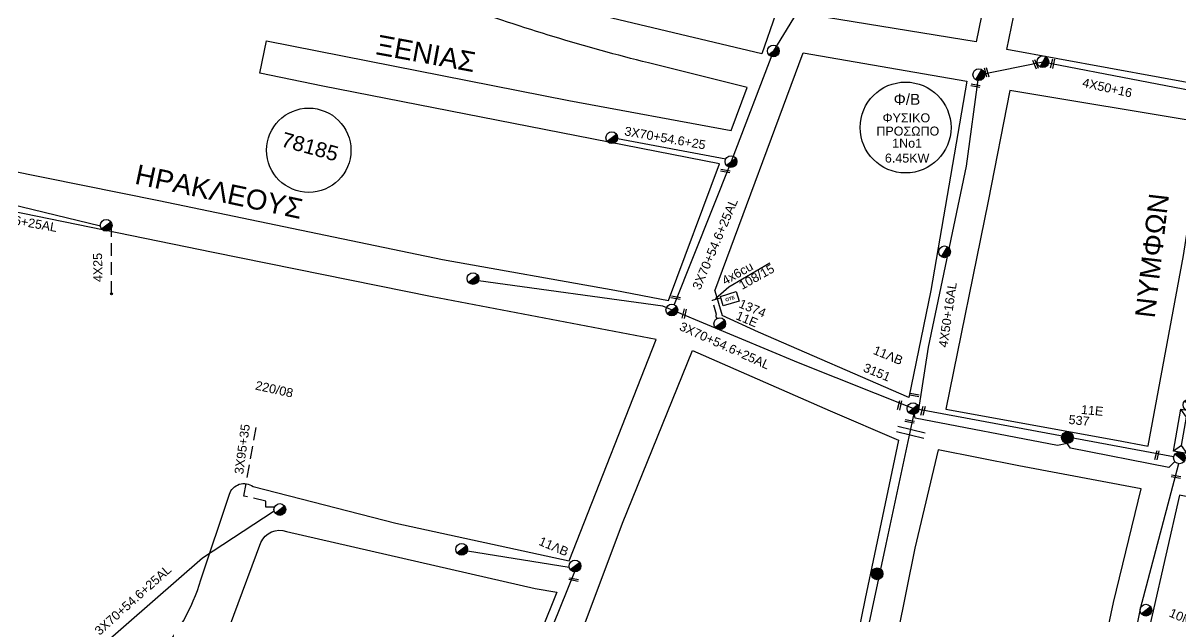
# Model space of a CAD drawing. Header units: millimetres. Extents: x 408 to 3042, y 742 to 1820.
# Drawn here: x 2117.3 to 2350, y 1488.9 to 1608.2 of the extents above; entities that cross this region are included whole.
import ezdxf
from ezdxf.enums import TextEntityAlignment as Align

# ---------------------------------------------------------------- set-up
doc = ezdxf.new("R2010")
doc.units = ezdxf.units.MM
doc.linetypes.add('DASHED', pattern=[19.05, 12.7, -6.35])
for name, color, linetype in [('Pillar OTE', 7, 'Continuous'), ('Άγνωστα', 7, 'Continuous'), ('Γυμνά εναέρια ΧΤ και ΦΟΠ (3Φ)   4x50+16AL', 7, 'Continuous'), ('Επιγραφές - Σχήματα', 7, 'Continuous'), ('Μηχανική τομή', 7, 'Continuous'), ('Στύλος Ξύλινος', 7, 'Continuous'), ('Στύλος Ξύλινος @ 1', 7, 'Continuous'), ('Στύλος ΦΜ', 7, 'Continuous'), ('Στύλος ΦΜ @ 1', 7, 'Continuous'), ('Συνδέσεις', 7, 'Continuous'), ('Συνεστραμμένα ΧΤ   3x70+54.6+25 AL', 7, 'SYN_LINE'), ('Τομή', 7, 'Continuous'), ('Υποσταθμός εναέριος 2 στύλων', 7, 'Continuous'), ('Υποσταθμός πόλεως', 7, 'Continuous'), ('Υπόβαθρο ΔΕΗ', 7, 'Continuous'), ('Υπόγεια καλώδια Παροχών ΧΤ   4x25', 7, 'DASHED'), ('Υπόγεια καλώδια Παροχών ΧΤ   4x50AL', 7, 'DASHED'), ('Υπόγεια καλώδια Παροχών ΧΤ   4x6', 7, 'DASHED')]:
    doc.layers.add(name, color=color, linetype=linetype)
doc.styles.add('ar', font='arial.ttf')
doc.styles.add('arial', font='arial.ttf')
doc.styles.get("Standard").update_dxf_attribs({"font": 'arial.ttf'})
doc.linetypes.add('SYN_LINE', pattern='A,0.5,-0.0001,["/\\/\\/\\/",Standard,S=0.1,R=0,X=0,Y=-0.05],-0.25', length=0.7501)
doc.dimstyles.new('ISO-25', dxfattribs={"dimtxt": 2.5, "dimasz": 2.5, "dimexe": 1.25, "dimexo": 0.625, "dimtad": 1, "dimtxsty": 'Standard', "dimcen": 2.5, "dimadec": 0, "dimazin": 0, "dimtfac": 1, "dimtmove": 0, "dimatfit": 3, "dimfxl": 1, "dimarcsym": 0})

# ---------------------------------------------------------------- blocks, each defined once
blk = doc.blocks.new('ΤΟΜΗ')
at = {"layer": 'Τομή', "ltscale": 40}
for p, q in [((-5.68, 0), (5.68, 0)), ((5.68, -2.33), (-5.68, -2.33))]:
    blk.add_line(p, q, dxfattribs=at)
blk = doc.blocks.new('ΜΗΧΑΝΙΚΗ ΤΟΜΗ')
at = {"layer": 'Μηχανική τομή', "ltscale": 40}
for p, q in [((-1.89, 0.78), (1.89, 0.78)), ((1.89, 0), (-1.89, 0))]:
    blk.add_line(p, q, dxfattribs=at)
blk = doc.blocks.new('ΥΠΑΡΧΩΝ ΤΣΙΜΕΝΤΕΝΙΟΣ ΣΤΥΛΟΣ')
at = {"layer": 'Στύλος ΦΜ'}
blk.add_hatch(color=7, dxfattribs=at).paths.add_polyline_path([(-1.29, -2.28, 0.574793), (2.62, 0, 0.268822), (1.3, 2.27)])
at = {"layer": 'Στύλος ΦΜ', "color": 7}
blk.add_line((-1.29, -2.28), (1.3, 2.27), dxfattribs=at)
blk.add_circle((0, 0), 2.62, dxfattribs=at)
at = {"layer": 'Στύλος ΦΜ', "flags": 4}
for tag, p in [('ΑΡΙΘΜΟΣ', (-4.68, 8.05)), ('ΤΥΠΟΣ', (-4.91, 3.03))]:
    blk.add_attdef(tag, p, '', height=4, dxfattribs=at)
blk = doc.blocks.new('ΥΠΑΡΧΩΝ ΞΥΛΙΝΟΣ ΣΤΥΛΟΣ')
at = {"layer": 'Στύλος Ξύλινος'}
h = blk.add_hatch(color=7, dxfattribs=at)
h.paths.add_polyline_path([(-2.62, 0, 0.270008), (-1.29, -2.28), (1.3, 2.27, 0.576266)])
h.paths.add_polyline_path([(-1.29, -2.28, 0.574793), (2.62, 0, 0.268822), (1.3, 2.27)])
at = {"layer": 'Στύλος Ξύλινος', "color": 7}
blk.add_line((-1.29, -2.28), (1.3, 2.27), dxfattribs=at)
blk.add_circle((0, 0), 2.62, dxfattribs=at)
at = {"layer": 'Στύλος Ξύλινος', "flags": 4}
for tag, p in [('ΑΡΙΘΜΟΣ', (-4.91, 8.6)), ('ΤΥΠΟΣ', (-4.85, 3.39))]:
    blk.add_attdef(tag, p, '', height=4, dxfattribs=at)
blk = doc.blocks.new('ΥΠΟΣΤΑΘΜΟΣ ΕΝΑΕΡΙΟΣ ΕΠΙ 2 ΣΤΥΛΩΝ')
at = {"layer": 'Υποσταθμός εναέριος 2 στύλων', "linetype": 'Continuous'}
for points in [[(-11.97, -2.11, 0.574793), (-8.45, -0.07, 0.268822), (-9.64, 1.98)], [(9.68, -2.15, 0.574793), (13.19, -0.1, 0.268822), (12.01, 1.95)]]:
    blk.add_hatch(color=256, dxfattribs=at).paths.add_polyline_path(points)
for p, q in [((-11.97, -2.11), (-9.64, 1.98)), ((9.68, -2.15), (12.01, 1.95))]:
    blk.add_line(p, q, dxfattribs=at)
for centre in [(-10.81, -0.07), (10.84, -0.1)]:
    blk.add_circle(centre, 2.36, dxfattribs=at)
at = {"layer": 'Υποσταθμός πόλεως', "linetype": 'Continuous', "ltscale": 40}
blk.add_lwpolyline([(-8.57, 2.82), (8.57, 2.82), (8.57, -2.82), (-8.57, -2.82)], close=True, dxfattribs=at)
for points in [[(-5.75, 0), (-8.57, 2.82)], [(-8.57, -2.82), (-5.75, 0)], [(-5.75, 0), (5.75, 0)], [(5.75, 0), (8.57, 2.82)], [(8.57, -2.82), (5.75, 0)]]:
    blk.add_lwpolyline(points, dxfattribs=at)
at = {"layer": 'Υποσταθμός εναέριος 2 στύλων', "ltscale": 40, "flags": 1}
for tag, p in [('ΜΕΤΑΣΧΗΜΑΤΙΣΜΟΣ', (14.09, 2.51)), ('ΙΣΧΥΣ', (14.07, -0.28)), ('ΑΡΙΘΜΟΣ', (14.19, -3))]:
    blk.add_attdef(tag, p, '', height=1.8, dxfattribs=at)
blk = doc.blocks.new('_ΣΥΝΔΕΣΗ')
at = {"layer": 'Συνδέσεις', "linetype": 'SYN_LINE', "ltscale": 40}
blk.add_hatch(color=256, dxfattribs=at).paths.add_polyline_path([(0.5, -0.01, 1), (-0.5, -0.01, 1)])
at = {"layer": 'Συνδέσεις'}
blk.add_circle((0, -0.01), 0.5, dxfattribs=at)
blk = doc.blocks.new('PILLAR ΟΤΕ')
at = {"layer": 'Pillar OTE', "ltscale": 40}
blk.add_lwpolyline([(-3.31, 2.02), (3.39, 2.02), (3.39, -1.99), (-3.31, -1.99)], close=True, dxfattribs=at)
at = {"layer": 'Pillar OTE', "insert": (-1.81, 0.71), "char_height": 1.3575, "width": 109.961, "attachment_point": 1}
blk.add_mtext('{\\fArial|b1|i0|c161|p34;OTE}', dxfattribs=at)

msp = doc.modelspace()

# ---------------------------------------------------------------- linework, layer by layer
at = {"layer": 'Άγνωστα', "color": 1}
msp.add_lwpolyline([(2309.38, 1597.84), (2322.27, 1600.44), (2361.22, 1592.91)], dxfattribs=at)
at = {"layer": 'Άγνωστα', "color": 27, "linetype": 'DASHED', "ltscale": 0.2}
msp.add_lwpolyline([(2167.81, 1510.92), (2166.08, 1510.92), (2166.08, 1512.13), (2161.66, 1513.16), (2164.16, 1527.04)], dxfattribs=at)
at = {"layer": 'Γυμνά εναέρια ΧΤ και ΦΟΠ (3Φ)   4x50+16AL', "color": 173, "ltscale": 40}
msp.add_lwpolyline([(2259.44, 1370.83), (2260.97, 1373.38), (2277.89, 1441.32), (2283.21, 1468.09), (2290.77, 1503.52), (2296.37, 1529.77)], dxfattribs=at)
at = {"layer": 'Γυμνά εναέρια ΧΤ και ΦΟΠ (3Φ)   4x50+16AL', "color": 151}
msp.add_lwpolyline([(2228.14, 1497.92), (2207.89, 1447.84), (2194.51, 1410.84), (2189.57, 1376.65)], dxfattribs=at)
at = {"layer": 'Επιγραφές - Σχήματα', "color": 202}
msp.add_circle((2294.67, 1587.22), 9.13, dxfattribs=at)
at = {"layer": 'Επιγραφές - Σχήματα', "linetype": 'Continuous', "ltscale": 20}
msp.add_circle((2174.72, 1582.65), 8.47, dxfattribs=at)
at = {"layer": 'Συνεστραμμένα ΧΤ   3x70+54.6+25 AL', "color": 62, "ltscale": 20}
for points in [[(2303.43, 1652.74), (2304.06, 1647.62), (2288.94, 1636.71), (2268.09, 1602.6), (2259.59, 1580.38), (2248.13, 1551.65)], [(2348.78, 1520.1), (2347.6, 1518.93), (2327.83, 1522.8), (2327.15, 1523.74), (2325.22, 1523.32), (2296.58, 1528.8), (2296.16, 1530.74), (2273.13, 1539.96), (2248.78, 1550.1), (2245.9, 1551.31), (2208.81, 1556.41)]]:
    msp.add_lwpolyline(points, dxfattribs=at)
at = {"layer": 'Συνεστραμμένα ΧΤ   3x70+54.6+25 AL', "color": 1, "linetype": 'SYN_LINE', "ltscale": 20}
msp.add_lwpolyline([(2348.54, 1521.05), (2297.31, 1530.53), (2299.3, 1543.05), (2306.92, 1579.46), (2309.38, 1597.84)], dxfattribs=at)
at = {"layer": 'Συνεστραμμένα ΧΤ   3x70+54.6+25 AL', "color": 62, "linetype": 'SYN_LINE', "ltscale": 20}
msp.add_lwpolyline([(2258.51, 1580.84), (2236.78, 1584.95)], dxfattribs=at)
at = {"layer": 'Συνεστραμμένα ΧΤ   3x70+54.6+25 AL', "color": 1, "ltscale": 20}
msp.add_lwpolyline([(2132.83, 1567.43), (2098.8, 1575.61)], dxfattribs=at)
at = {"layer": 'Συνεστραμμένα ΧΤ   3x70+54.6+25 AL', "color": 30, "linetype": 'SYN_LINE', "ltscale": 20}
msp.add_lwpolyline([(2349.55, 1519.67), (2341.83, 1490.53), (2334.76, 1455.16), (2317.44, 1393.75), (2306, 1350.4)], dxfattribs=at)
at = {"layer": 'Συνεστραμμένα ΧΤ   3x70+54.6+25 AL', "color": 27, "linetype": 'SYN_LINE', "ltscale": 20}
msp.add_lwpolyline([(2036.4, 1486.27), (2071.35, 1486.82), (2096.93, 1482.5), (2128, 1478.59), (2153.33, 1500.74), (2167.74, 1510.21)], dxfattribs=at)
at = {"layer": 'Συνεστραμμένα ΧΤ   3x70+54.6+25 AL', "color": 151, "linetype": 'SYN_LINE', "ltscale": 20}
msp.add_lwpolyline([(2206.59, 1502.18), (2227.07, 1498.86)], dxfattribs=at)
at = {"layer": 'Υπόβαθρο ΔΕΗ'}
for points in [[(2297.46, 1650.84), (2278.8, 1625.12), (2268.49, 1609.94), (2265.77, 1602.02), (2228.86, 1610.83, -0.09029), (2195.52, 1625.5), (2145.27, 1658.99), (2121.77, 1673.97), (2189.88, 1702.14), (2206.85, 1709.23), (2218.53, 1703.68), (2218.53, 1703.68), (2268.76, 1670.38), (2293.32, 1653.52), (2297.46, 1650.84)], [(2262.84, 1595.24), (2242.98, 1600.2, -0.024774), (2205.37, 1611.62), (2184.53, 1624.17), (2141.85, 1652.34), (2118.08, 1667.36, 0.180673), (2110.53, 1668.93, 13.156435), (2110.53, 1668.93), (2108.7, 1668.21, 0.224041), (2104.1, 1663.33), (2094.42, 1637.34), (2075.44, 1586.52), (2144.55, 1572.57), (2201.6, 1560.69), (2236.26, 1554.52), (2247.02, 1552.47), (2257.29, 1579.94), (2177.56, 1595.54), (2164.9, 1598.13), (2166.23, 1604.63), (2226.99, 1592.67), (2259.63, 1586.59), (2262.84, 1595.24)], [(2312.44, 1622.09), (2308.83, 1604.43), (2278.75, 1609.34), (2296.5, 1634.64), (2304.49, 1645.95), (2335.3, 1626.13, -0.698659), (2334.33, 1621.78), (2312.44, 1622.09)], [(2227.06, 1500.16), (2244.56, 1544.61), (2199.52, 1553.22), (2155.53, 1562.08), (2103.43, 1572.73), (2072.7, 1579.06, 0.532032), (2072.19, 1578.57), (2065.12, 1560.18), (2055.07, 1533.55), (2042.25, 1499.92), (2039.98, 1493.11), (2082.21, 1486.78), (2127.29, 1479.91), (2134.39, 1478.72, 0.19226), (2144.22, 1480.86, 0.115551), (2153.03, 1496.36), (2158.76, 1513.53, -0.502704), (2163.55, 1515.1), (2192.19, 1507.69), (2227.06, 1500.16)]]:
    msp.add_lwpolyline(points, format="xyb", dxfattribs=at)
for points in [[(2358.48, 1613.51), (2356.01, 1595.41), (2315.04, 1602.89), (2317.34, 1614.33), (2341.1, 1613.86), (2358.48, 1613.51)], [(2256.34, 1554.37), (2274.11, 1602.22), (2307, 1596.51), (2299.74, 1554.5), (2295.32, 1532.99), (2265.14, 1546.07), (2257.8, 1549.43)], [(2343.45, 1523.27), (2350.55, 1561.51), (2354.71, 1588.14), (2315.59, 1594.67), (2311.29, 1572.42), (2302.74, 1530.61), (2337.04, 1524.41), (2343.44, 1523.22)], [(2259.17, 1555.2), (2267.41, 1560.02)], [(2256.34, 1554.37), (2257.8, 1549.43)], [(2293.27, 1524.39), (2286.52, 1492.55), (2282.35, 1471.83), (2240.76, 1481.65), (2229.08, 1484.47), (2237.78, 1507.7), (2251.83, 1542.4), (2279.49, 1530.27), (2293.27, 1524.39)], [(2329.86, 1460.81), (2336.47, 1491.8), (2342.05, 1514.59), (2317.45, 1519.26), (2301.24, 1522.43), (2296.53, 1502.68), (2291.29, 1476.78), (2289.86, 1470.35), (2329.86, 1460.81)], [(2464.59, 1430.71), (2481.38, 1488.22), (2414.6, 1500.54), (2376.63, 1507.84), (2349.7, 1513.31), (2341.46, 1477.17), (2337.8, 1459.35), (2386.78, 1447.48), (2426.74, 1438.41), (2443.41, 1434.89), (2444.58, 1435.25), (2464.59, 1430.71)]]:
    msp.add_lwpolyline(points, dxfattribs=at)
msp.add_lwpolyline([(2165.08, 1503.84, -0.386401), (2170.27, 1506.06), (2220.22, 1494.57), (2224.56, 1493.88), (2215.13, 1470.32), (2202.66, 1473.87, 0.11223), (2176.05, 1475.28, -0.109028), (2154.2, 1474.61)], format="xyb", close=True, dxfattribs=at)
at = {"layer": 'Υπόγεια καλώδια Παροχών ΧΤ   4x25', "color": 1, "ltscale": 0.2}
msp.add_lwpolyline([(2135.06, 1553.8), (2135.09, 1567.11)], dxfattribs=at)
at = {"layer": 'Υπόγεια καλώδια Παροχών ΧΤ   4x6', "color": 62, "linetype": 'DASHED', "ltscale": 0.15}
msp.add_lwpolyline([(2257.09, 1548.95, -0.876837), (2256.68, 1549.66), (2255.85, 1552.5), (2257.5, 1552.99)], format="xyb", dxfattribs=at)

# ---------------------------------------------------------------- block references
at = {"layer": 'Pillar OTE', "xscale": 0.5, "yscale": 0.5, "zscale": 0.5, "rotation": 16.78567077166949}
msp.add_blockref('PILLAR ΟΤΕ', (2259.32, 1552.8), dxfattribs=at)
at = {"layer": 'Μηχανική τομή'}
for p, xscale, yscale, zscale, rotation in [((2320.97, 1600), 0.4999999999999999, 0.4999999999999999, 0.4999999999999999, 113.4332393159813), ((2324.39, 1600.01), 0.4999999999999998, 0.4999999999999998, 0.4999999999999998, 76.52273740397938), ((2311.13, 1598.35), 0.4999999999999998, 0.4999999999999998, 0.4999999999999998, 105.1570285392743), ((2308.75, 1595.81), 0.4999999999999999, 0.4999999999999999, 0.4999999999999999, 169.57116670519), ((2258.48, 1578.66), 0.4999999999999999, 0.4999999999999999, 0.4999999999999999, 169.57116670519), ((2248.52, 1553.23), 0.4999999999999999, 0.4999999999999999, 0.4999999999999999, 169.57116670519), ((2250.38, 1549.77), 0.4999999999999998, 0.4999999999999998, 0.4999999999999998, 76.52273740397938), ((2296.5, 1533.67), 0.4999999999999999, 0.4999999999999999, 0.4999999999999999, 169.57116670519), ((2293.65, 1531.37), 0.4999999999999998, 0.4999999999999998, 0.4999999999999998, 76.52273740397938), ((2298.36, 1530.24), 0.4999999999999998, 0.4999999999999998, 0.4999999999999998, 76.52273740397938), ((2295.53, 1528.37), 0.4999999999999999, 0.4999999999999999, 0.4999999999999999, 169.57116670519), ((2345.38, 1521.33), 0.4999999999999998, 0.4999999999999998, 0.4999999999999998, 76.52273740397938), ((2349.04, 1517.26), 0.4999999999999999, 0.4999999999999999, 0.4999999999999999, 169.57116670519), ((2227.94, 1496.19), 0.4999999999999997, 0.4999999999999997, 0.4999999999999997, 348.3981762782674)]:
    msp.add_blockref('ΜΗΧΑΝΙΚΗ ΤΟΜΗ', p, dxfattribs=dict(at, xscale=xscale, yscale=yscale, zscale=zscale, rotation=rotation))
at = {"layer": 'Στύλος Ξύλινος @ 1', "ltscale": 40}
ref = msp.add_blockref('ΥΠΑΡΧΩΝ ΞΥΛΙΝΟΣ ΣΤΥΛΟΣ', (2327.2, 1524.92), dxfattribs=dict(at, xscale=0.449999999999818, yscale=0.449999999999818, zscale=0.449999999999818, rotation=354.5021818696038))
ref.add_attrib('ΤΥΠΟΣ', '11E', (2329.87, 1529.69), dxfattribs={"layer": 'Στύλος Ξύλινος', "height": 1.8, "rotation": 354.5022, "flags": 4})
ref.add_attrib('ΑΡΙΘΜΟΣ', '537', (2327.37, 1527.67), dxfattribs={"layer": 'Στύλος Ξύλινος', "height": 1.8, "rotation": 354.5022, "flags": 4})
at = {"layer": 'Στύλος Ξύλινος @ 1', "ltscale": 40, "xscale": 0.449999999999818, "yscale": 0.449999999999818, "zscale": 0.449999999999818, "rotation": 354.5021818696038}
msp.add_blockref('ΥΠΑΡΧΩΝ ΞΥΛΙΝΟΣ ΣΤΥΛΟΣ', (2288.94, 1497.54), dxfattribs=at)
at = {"layer": 'Στύλος ΦΜ @ 1', "ltscale": 40, "xscale": 0.4499999999998182, "yscale": 0.4499999999998182, "zscale": 0.4499999999998182, "rotation": 337.1517464580141}
for p in [(2268.09, 1602.6), (2235.62, 1585.17), (2259.59, 1580.38), (2134, 1567.56), (2207.73, 1556.87), (2247.69, 1550.56), (2168.9, 1510.46), (2205.44, 1502.46)]:
    msp.add_blockref('ΥΠΑΡΧΩΝ ΤΣΙΜΕΝΤΕΝΙΟΣ ΣΤΥΛΟΣ', p, dxfattribs=at)
at = {"layer": 'Στύλος ΦΜ @ 1', "ltscale": 40, "xscale": 0.4499999999998181, "yscale": 0.4499999999998181, "zscale": 0.4499999999998181}
for p in [(2322.27, 1600.44), (2309.38, 1597.84), (2302.5, 1562.24)]:
    msp.add_blockref('ΥΠΑΡΧΩΝ ΤΣΙΜΕΝΤΕΝΙΟΣ ΣΤΥΛΟΣ', p, dxfattribs=at)
at = {"layer": 'Στύλος ΦΜ @ 1', "ltscale": 40}
ref = msp.add_blockref('ΥΠΑΡΧΩΝ ΤΣΙΜΕΝΤΕΝΙΟΣ ΣΤΥΛΟΣ', (2257.32, 1547.79), dxfattribs=dict(at, xscale=0.4499999999998182, yscale=0.4499999999998182, zscale=0.4499999999998182, rotation=337.1517464580141))
ref.add_attrib('ΤΥΠΟΣ', '11Ε', (2260.39, 1548.75), dxfattribs={"layer": 'Στύλος ΦΜ', "height": 1.8, "rotation": 337.1517, "flags": 4})
ref.add_attrib('ΑΡΙΘΜΟΣ', '1374', (2260.97, 1551.15), dxfattribs={"layer": 'Στύλος ΦΜ', "height": 1.8, "rotation": 337.1517, "flags": 4})
ref = msp.add_blockref('ΥΠΑΡΧΩΝ ΤΣΙΜΕΝΤΕΝΙΟΣ ΣΤΥΛΟΣ', (2296.16, 1530.74), dxfattribs=dict(at, xscale=0.4499999999998181, yscale=0.4499999999998181, zscale=0.4499999999998181, rotation=337.5602042914044))
ref.add_attrib('ΤΥΠΟΣ', '11ΛΒ', (2287.98, 1541.79), dxfattribs={"layer": 'Στύλος ΦΜ', "height": 1.8, "rotation": 337.5602, "flags": 4})
ref.add_attrib('ΑΡΙΘΜΟΣ', '3151', (2285.99, 1538.27), dxfattribs={"layer": 'Στύλος ΦΜ', "height": 1.8, "rotation": 337.5602, "flags": 4})
ref = msp.add_blockref('ΥΠΑΡΧΩΝ ΤΣΙΜΕΝΤΕΝΙΟΣ ΣΤΥΛΟΣ', (2228.22, 1499.1), dxfattribs=dict(at, xscale=0.4499999999998182, yscale=0.4499999999998182, zscale=0.4499999999998182, rotation=337.1517464580141))
ref.add_attrib('ΤΥΠΟΣ', '11ΛΒ', (2220.77, 1503.41), dxfattribs={"layer": 'Στύλος ΦΜ', "height": 1.8, "rotation": 337.1517, "flags": 4})
ref = msp.add_blockref('ΥΠΑΡΧΩΝ ΤΣΙΜΕΝΤΕΝΙΟΣ ΣΤΥΛΟΣ', (2342.97, 1490.23), dxfattribs=dict(at, xscale=0.4499999999998182, yscale=0.4499999999998182, zscale=0.4499999999998182, rotation=337.1517464580141))
ref.add_attrib('ΤΥΠΟΣ', '10M.T.', (2347.47, 1489.02), dxfattribs={"layer": 'Στύλος ΦΜ', "height": 1.8, "rotation": 337.1517, "flags": 4})
ref.add_attrib('ΑΡΙΘΜΟΣ', '13B', (2347.33, 1486.05), dxfattribs={"layer": 'Στύλος ΦΜ', "height": 1.8, "rotation": 337.1517, "flags": 4})
at = {"layer": 'Συνδέσεις', "xscale": 0.4, "yscale": 0.4, "zscale": 0.25}
msp.add_blockref('_ΣΥΝΔΕΣΗ', (2135.06, 1553.81), dxfattribs=at)
at = {"layer": 'Τομή', "xscale": 0.4999999999999988, "yscale": 0.4999999999999988, "zscale": 0.4999999999999988, "rotation": 166.2145697589141}
msp.add_blockref('ΤΟΜΗ', (2295.59, 1525.39), dxfattribs=at)
at = {"layer": 'Υποσταθμός εναέριος 2 στύλων', "xscale": 0.5, "yscale": 0.5, "zscale": 0.5, "rotation": 79.79956659514171}
msp.add_blockref('ΥΠΟΣΤΑΘΜΟΣ ΕΝΑΕΡΙΟΣ ΕΠΙ 2 ΣΤΥΛΩΝ', (2350.63, 1526.16), dxfattribs=at)

# ---------------------------------------------------------------- texts
at = {"ltscale": 40, "width": 94.4586, "attachment_point": 1, "style": 'arial'}
for s, insert, char_height, rotation in [('ΞΕΝΙΑΣ', (2188.75, 1605.9), 4, 349.6055), ('78185', (2169.75, 1586.38), 3, 344.4727), ('ΗΡΑΚΛΕΟΥΣ', (2140.38, 1579.87), 4, 347.9693), ('ΝΥΜΦΩΝ', (2340.77, 1549.25), 4, 83.4098)]:
    msp.add_mtext(s, dxfattribs=dict(at, insert=insert, char_height=char_height, rotation=rotation))
at = {"layer": 'Άγνωστα', "ltscale": 40, "char_height": 1.8, "width": 34.5395, "attachment_point": 1, "style": 'arial'}
for s, insert, rotation in [('4X50+16', (2330.46, 1597.18), 347.598), ('3X70+54.6+25', (2238.37, 1587.44), 349.9932), ('220/08', (2164.23, 1536.35), 347.5989), ('3X95+35', (2159.75, 1517.7), 82.2534), ('3X70+54.6+25AL', (2131.48, 1486.4), 41.8721)]:
    msp.add_mtext(s, dxfattribs=dict(at, insert=insert, rotation=rotation))
at = {"layer": 'Γυμνά εναέρια ΧΤ και ΦΟΠ (3Φ)   4x50+16AL', "ltscale": 40, "insert": (2301.28, 1543.19), "char_height": 1.8, "width": 34.5395, "attachment_point": 1, "rotation": 81.6734, "style": 'arial'}
msp.add_mtext('4X50+16AL', dxfattribs=at)
at = {"layer": 'Επιγραφές - Σχήματα', "color": 1, "style": 'ar'}
for s, height, p in [('Φ/Β', 2.2, (2294.94, 1592.93)), ('ΦΥΣΙΚΟ ', 1.8, (2295.18, 1589.17)), ('1No1', 1.8, (2294.98, 1584.06)), ('6.45KW', 1.8, (2294.98, 1581.08))]:
    msp.add_text(s, height=height, dxfattribs=at).set_placement(p, align=Align.MIDDLE)
at = {"layer": 'Επιγραφές - Σχήματα', "color": 1, "insert": (2288.79, 1587.41), "char_height": 1.8, "width": 12.958, "attachment_point": 1}
msp.add_mtext('ΠΡΟΣΩΠΟ', dxfattribs=at)
at = {"layer": 'Συνεστραμμένα ΧΤ   3x70+54.6+25 AL', "ltscale": 20, "char_height": 1.8, "width": 34.5395, "attachment_point": 1, "style": 'arial'}
for insert, rotation in [((2105, 1571.4), 349.9932), ((2251.73, 1555.15), 67.0702), ((2249.77, 1548.24), 335.7486)]:
    msp.add_mtext('3X70+54.6+25AL', dxfattribs=dict(at, insert=insert, rotation=rotation))
at = {"layer": 'Υπόγεια καλώδια Παροχών ΧΤ   4x25', "ltscale": 0.2, "insert": (2131.46, 1556.14), "char_height": 1.8, "width": 34.5395, "attachment_point": 1, "rotation": 90.9502, "style": 'arial'}
msp.add_mtext('4X25', dxfattribs=at)
at = {"layer": 'Υπόγεια καλώδια Παροχών ΧΤ   4x50AL', "color": 7, "ltscale": 0.2, "char_height": 1.8, "attachment_point": 1, "rotation": 29.3431}
for s, insert in [('4x6cu', (2257.5, 1557.07)), ('108/15', (2260.92, 1556.13))]:
    msp.add_mtext_dynamic_manual_height_columns(s, width=1.8, gutter_width=12.5, heights=[0.118], dxfattribs=dict(at, insert=insert))

# ---------------------------------------------------------------- leaders
at = {"layer": 'Επιγραφές - Σχήματα', "ltscale": 40}
msp.add_leader([(2256.47, 1552.88), (2259.17, 1555.2)], dimstyle='ISO-25', override={"dimasz": 1, "dimtad": 0}, dxfattribs=at)

doc.saveas('drawing.dxf')
